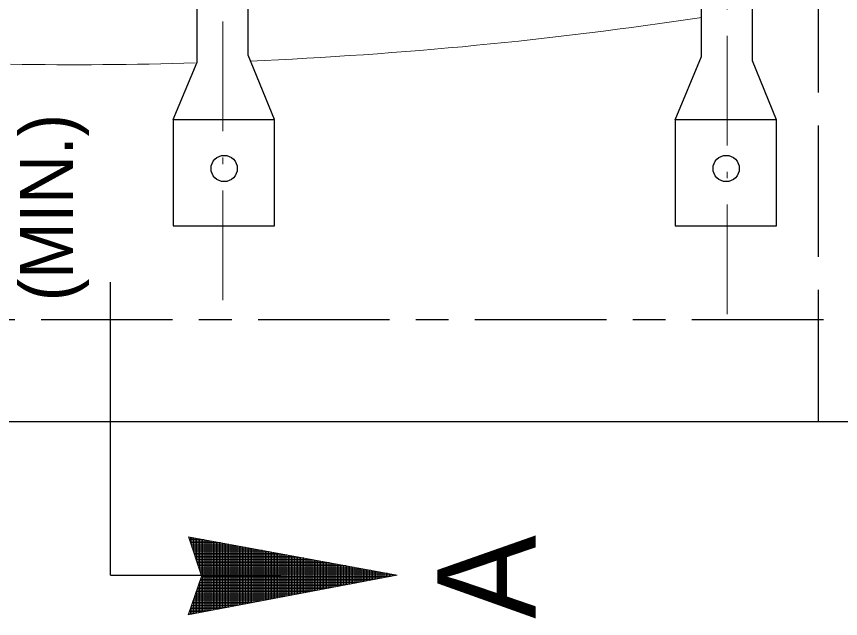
# Model space of a CAD drawing. Extents: x -1291 to -38, y -357 to 186.
# Drawn here: x -1176.45 to -1157.64, y -297.29 to -283.56 of the extents above; entities that cross this region are included whole.
import ezdxf

# ---------------------------------------------------------------- set-up
doc = ezdxf.new("R2010")
doc.units = 0
doc.header["$LTSCALE"] = 0.5
for name, pattern in [('DOT_DASHED', [7.7, 5, -1.2, 0.3, -1.2]), ('LONG_DASH_SHORT_DASH', [9.9, 6, -1.2, 1.5, -1.2]), ('LONG_DASHED', [7.5, 6, -1.5])]:
    doc.linetypes.add(name, pattern=pattern)
doc.layers.add('1', color=7, linetype='Continuous', lineweight=25)
doc.layers.add('15', color=7, linetype='Continuous', lineweight=13)

msp = doc.modelspace()

# ---------------------------------------------------------------- linework, layer by layer
at = {"layer": '1', "linetype": 'LONG_DASHED'}
msp.add_line((-1158.1466, -292.7933), (-1158.1466, -260.4591), dxfattribs=at)
at = {"layer": '1'}
for p, q in [((-1172.3213, -284.6007), (-1172.3213, -267.8218)), ((-1171.157, -284.4455), (-1171.157, -267.8218)), ((-1159.6506, -284.5692), (-1159.6506, -267.8218)), ((-1160.8145, -284.4763), (-1160.8145, -268.0018)), ((-1170.5571, -285.9136), (-1171.157, -284.4455)), ((-1161.4159, -285.9191), (-1160.8145, -284.4763)), ((-1172.8698, -285.9108), (-1172.3213, -284.6007)), ((-1159.1036, -285.9155), (-1159.6506, -284.5692)), ((-1174.2989, -296.299), (-1174.2989, -289.6222)), ((-1232.4707, -292.7933), (-1139.469, -292.7933)), ((-1174.2989, -296.299), (-1170.4279, -296.299))]:
    msp.add_line(p, q, dxfattribs=at)
at = {"layer": '1', "linetype": 'DOT_DASHED', "lineweight": 13}
for p, q in [((-1160.2327, -290.3497), (-1160.2327, -268.5825)), ((-1171.7397, -290.0287), (-1171.7397, -268.743))]:
    msp.add_line(p, q, dxfattribs=at)
at = {"layer": '1', "linetype": 'LONG_DASH_SHORT_DASH'}
msp.add_line((-1230.3345, -290.4697), (-1140.2731, -290.4697), dxfattribs=at)
at = {"layer": '1'}
for points in [[(-1172.872, -288.3377), (-1170.5571, -288.3377), (-1170.5571, -285.9151), (-1172.872, -285.9151)], [(-1161.4167, -288.3377), (-1159.1015, -288.3377), (-1159.1015, -285.9151), (-1161.4167, -285.9151)]]:
    msp.add_lwpolyline(points, close=True, dxfattribs=at)
for centre in [(-1171.7075, -287.0266), (-1160.2523, -287.0266)]:
    msp.add_circle(centre, 0.2994, dxfattribs=at)
at = {"layer": '1', "lineweight": 13}
for start, end in [(272.41296, 278.59674), (269.15162, 271.66702)]:
    msp.add_arc((-1175.1585, -188.6601), 96.002, start, end, dxfattribs=at)
at = {"layer": '15'}
for p, q in [((-1172.5134, -295.4517), (-1172.3666, -295.4517)), ((-1172.5122, -295.4246), (-1172.5122, -295.4538)), ((-1172.5017, -295.4864), (-1172.1743, -295.4864)), ((-1172.4897, -295.5214), (-1171.9842, -295.5214)), ((-1172.4786, -295.5562), (-1171.7935, -295.5562)), ((-1172.478, -295.4312), (-1172.478, -295.5599)), ((-1172.4424, -295.4379), (-1172.4424, -295.6652)), ((-1172.4076, -295.4437), (-1172.4076, -295.7707)), ((-1172.3727, -295.4502), (-1172.3727, -295.8767)), ((-1172.3378, -295.4572), (-1172.3378, -295.9821)), ((-1172.3028, -295.4631), (-1172.3028, -296.0879)), ((-1172.2676, -295.4691), (-1172.2676, -296.1932)), ((-1172.2334, -295.4756), (-1172.2334, -296.299)), ((-1172.1979, -295.4817), (-1172.1979, -297.1379)), ((-1172.1627, -295.4882), (-1172.1627, -297.1306)), ((-1172.1279, -295.4956), (-1172.1279, -297.1242)), ((-1172.093, -295.5014), (-1172.093, -297.1181)), ((-1172.0582, -295.5077), (-1172.0582, -297.1112)), ((-1172.0229, -295.5143), (-1172.0229, -297.1047)), ((-1171.9887, -295.5202), (-1171.9887, -297.0975)), ((-1171.9535, -295.527), (-1171.9535, -297.0917)), ((-1171.919, -295.5333), (-1171.919, -297.0848)), ((-1171.8833, -295.5393), (-1171.8833, -297.0788)), ((-1171.8494, -295.5464), (-1171.8494, -297.0712)), ((-1171.8138, -295.5529), (-1171.8138, -297.0643)), ((-1171.7796, -295.5587), (-1171.7796, -297.0585)), ((-1171.7443, -295.5662), (-1171.7443, -297.0514)), ((-1171.7096, -295.5714), (-1171.7096, -297.0453)), ((-1171.6741, -295.5782), (-1171.6741, -297.0386)), ((-1171.6389, -295.5846), (-1171.6389, -297.0321)), ((-1172.4668, -295.5916), (-1171.6028, -295.5916)), ((-1172.4557, -295.6264), (-1171.412, -295.6264)), ((-1172.4438, -295.6614), (-1171.2214, -295.6614)), ((-1172.4323, -295.696), (-1171.0312, -295.696)), ((-1172.4209, -295.7312), (-1170.8401, -295.7312)), ((-1172.4095, -295.766), (-1170.6488, -295.766)), ((-1171.6045, -295.5908), (-1171.6045, -297.0248)), ((-1171.5693, -295.5968), (-1171.5693, -297.0185)), ((-1171.5348, -295.6041), (-1171.5348, -297.0122)), ((-1171.4999, -295.6104), (-1171.4999, -297.0054)), ((-1171.4649, -295.6166), (-1171.4649, -296.999)), ((-1171.4302, -295.6235), (-1171.4302, -296.9918)), ((-1171.3943, -295.6293), (-1171.3943, -296.9853)), ((-1171.3599, -295.6356), (-1171.3599, -296.9787)), ((-1171.3247, -295.6422), (-1171.3247, -296.9727)), ((-1171.2903, -295.6481), (-1171.2903, -296.9652)), ((-1171.2549, -295.6554), (-1171.2549, -296.9585)), ((-1171.2203, -295.6614), (-1171.2203, -296.9522)), ((-1171.1853, -295.6679), (-1171.1853, -296.9453)), ((-1171.1494, -295.6741), (-1171.1494, -296.9385)), ((-1171.1153, -295.6808), (-1171.1153, -296.9327)), ((-1171.0801, -295.6868), (-1171.0801, -296.926)), ((-1171.0455, -295.6933), (-1171.0455, -296.9189)), ((-1171.0105, -295.6994), (-1171.0105, -296.9127)), ((-1170.9754, -295.7067), (-1170.9754, -296.906)), ((-1170.9409, -295.7129), (-1170.9409, -296.8991)), ((-1170.9057, -295.7185), (-1170.9057, -296.8927)), ((-1170.8708, -295.7254), (-1170.8708, -296.8857)), ((-1170.8363, -295.7314), (-1170.8363, -296.8793)), ((-1170.8011, -295.7383), (-1170.8011, -296.8728)), ((-1170.7663, -295.7448), (-1170.7663, -296.8659)), ((-1170.7315, -295.7506), (-1170.7315, -296.8593)), ((-1170.6968, -295.757), (-1170.6968, -296.853)), ((-1170.6611, -295.7639), (-1170.6611, -296.8462)), ((-1170.626, -295.7702), (-1170.626, -296.8395)), ((-1170.5912, -295.7764), (-1170.5912, -296.8328)), ((-1172.3976, -295.8008), (-1170.4583, -295.8008)), ((-1172.3857, -295.8358), (-1170.2679, -295.8358)), ((-1172.3747, -295.8708), (-1170.0768, -295.8708)), ((-1172.363, -295.9059), (-1169.8863, -295.9059)), ((-1172.3516, -295.9402), (-1169.6955, -295.9402)), ((-1170.5567, -295.7829), (-1170.5567, -296.8262)), ((-1170.5214, -295.7889), (-1170.5214, -296.82)), ((-1170.4868, -295.7954), (-1170.4868, -296.8128)), ((-1170.4518, -295.8024), (-1170.4518, -296.8068)), ((-1170.4168, -295.8081), (-1170.4168, -296.7998)), ((-1170.3817, -295.8154), (-1170.3817, -296.7933)), ((-1170.347, -295.8214), (-1170.347, -296.7862)), ((-1170.3118, -295.8279), (-1170.3118, -296.7796)), ((-1170.277, -295.8343), (-1170.277, -296.7735)), ((-1170.2421, -295.8404), (-1170.2421, -296.7663)), ((-1170.2072, -295.8467), (-1170.2072, -296.7606)), ((-1170.172, -295.8535), (-1170.172, -296.7534)), ((-1170.1374, -295.8596), (-1170.1374, -296.7468)), ((-1170.102, -295.8662), (-1170.102, -296.7405)), ((-1170.0673, -295.8731), (-1170.0673, -296.7336)), ((-1170.0324, -295.8789), (-1170.0324, -296.7266)), ((-1169.9976, -295.8852), (-1169.9976, -296.7202)), ((-1169.9631, -295.8914), (-1169.9631, -296.7139)), ((-1169.928, -295.8977), (-1169.928, -296.7067)), ((-1169.8932, -295.9047), (-1169.8932, -296.7007)), ((-1169.858, -295.9102), (-1169.858, -296.6932)), ((-1169.8232, -295.9171), (-1169.8232, -296.687)), ((-1169.788, -295.9239), (-1169.788, -296.6807)), ((-1169.7534, -295.9296), (-1169.7534, -296.6737)), ((-1169.7182, -295.9367), (-1169.7182, -296.6674)), ((-1169.6836, -295.9429), (-1169.6836, -296.661)), ((-1169.6482, -295.9488), (-1169.6482, -296.6538)), ((-1169.6128, -295.9557), (-1169.6128, -296.6474)), ((-1169.5786, -295.9621), (-1169.5786, -296.6405)), ((-1172.3395, -295.9757), (-1169.5052, -295.9757)), ((-1172.3279, -296.0108), (-1169.3143, -296.0108)), ((-1172.3169, -296.0457), (-1169.1235, -296.0457)), ((-1172.3048, -296.0806), (-1168.9327, -296.0806)), ((-1172.2934, -296.1154), (-1168.7423, -296.1154)), ((-1172.2822, -296.1507), (-1168.5507, -296.1507)), ((-1169.5432, -295.9681), (-1169.5432, -296.6344)), ((-1169.5083, -295.975), (-1169.5083, -296.6282)), ((-1169.4736, -295.981), (-1169.4736, -296.6207)), ((-1169.4388, -295.9873), (-1169.4388, -296.6145)), ((-1169.4037, -295.9939), (-1169.4037, -296.6074)), ((-1169.3694, -296.0002), (-1169.3694, -296.6009)), ((-1169.334, -296.0067), (-1169.334, -296.5945)), ((-1169.2989, -296.0129), (-1169.2989, -296.5874)), ((-1169.2642, -296.0192), (-1169.2642, -296.5809)), ((-1169.2289, -296.0257), (-1169.2289, -296.5748)), ((-1169.1943, -296.0327), (-1169.1943, -296.5682)), ((-1169.1589, -296.0383), (-1169.1589, -296.5613)), ((-1169.1247, -296.0454), (-1169.1247, -296.5545)), ((-1169.0893, -296.0521), (-1169.0893, -296.5482)), ((-1169.0541, -296.0575), (-1169.0541, -296.5417)), ((-1169.0193, -296.0642), (-1169.0193, -296.5347)), ((-1168.9847, -296.0711), (-1168.9847, -296.5287)), ((-1168.9499, -296.0773), (-1168.9499, -296.5212)), ((-1168.915, -296.0836), (-1168.915, -296.5145)), ((-1168.8803, -296.0901), (-1168.8803, -296.5087)), ((-1168.8452, -296.0962), (-1168.8452, -296.5016)), ((-1168.8102, -296.1025), (-1168.8102, -296.4949)), ((-1168.7751, -296.1092), (-1168.7751, -296.4887)), ((-1168.7403, -296.1154), (-1168.7403, -296.4813)), ((-1168.7051, -296.1217), (-1168.7051, -296.4748)), ((-1168.6706, -296.1282), (-1168.6706, -296.4676)), ((-1168.6353, -296.1352), (-1168.6353, -296.4622)), ((-1168.6007, -296.1407), (-1168.6007, -296.4555)), ((-1168.5655, -296.1477), (-1168.5655, -296.4486)), ((-1172.2715, -296.185), (-1168.3598, -296.185)), ((-1172.2597, -296.2202), (-1168.1694, -296.2202)), ((-1172.2476, -296.2551), (-1167.9786, -296.2551)), ((-1172.2363, -296.2898), (-1167.7885, -296.2898)), ((-1172.2248, -296.3247), (-1167.9133, -296.3247)), ((-1168.5305, -296.1542), (-1168.5305, -296.4418)), ((-1168.4955, -296.1605), (-1168.4955, -296.4348)), ((-1168.4607, -296.1659), (-1168.4607, -296.4287)), ((-1168.4259, -296.1733), (-1168.4259, -296.4213)), ((-1168.3912, -296.1794), (-1168.3912, -296.4159)), ((-1168.3563, -296.1857), (-1168.3563, -296.4087)), ((-1168.3212, -296.1925), (-1168.3212, -296.4026)), ((-1168.2859, -296.199), (-1168.2859, -296.3953)), ((-1168.2508, -296.2048), (-1168.2508, -296.389)), ((-1168.2159, -296.2119), (-1168.2159, -296.3816)), ((-1168.1812, -296.2177), (-1168.1812, -296.3755)), ((-1168.1463, -296.2245), (-1168.1463, -296.3696)), ((-1168.1117, -296.2303), (-1168.1117, -296.3622)), ((-1168.0767, -296.2367), (-1168.0767, -296.3562)), ((-1168.0411, -296.244), (-1168.0411, -296.3486)), ((-1168.0062, -296.2497), (-1168.0062, -296.3423)), ((-1167.9721, -296.2565), (-1167.9721, -296.3361)), ((-1167.9369, -296.2627), (-1167.9369, -296.3288)), ((-1167.9018, -296.2692), (-1167.9018, -296.323)), ((-1167.8671, -296.2748), (-1167.8671, -296.3154)), ((-1167.8322, -296.2822), (-1167.8322, -296.3095)), ((-1167.7971, -296.288), (-1167.7971, -296.3028)), ((-1167.7618, -296.2942), (-1167.7618, -296.2957)), ((-1172.285, -296.4995), (-1168.8342, -296.4995)), ((-1172.2734, -296.4649), (-1168.6499, -296.4649)), ((-1172.2676, -296.4486), (-1172.2676, -297.1513)), ((-1172.2613, -296.4294), (-1168.4655, -296.4294)), ((-1172.2494, -296.3942), (-1168.2823, -296.3942)), ((-1172.2369, -296.3597), (-1168.0982, -296.3597)), ((-1172.2334, -296.3469), (-1172.2334, -297.1443)), ((-1172.3582, -296.7088), (-1169.9387, -296.7088)), ((-1172.3457, -296.6738), (-1169.7547, -296.6738)), ((-1172.3378, -296.6508), (-1172.3378, -297.1643)), ((-1172.3338, -296.6391), (-1169.5697, -296.6391)), ((-1172.3219, -296.6044), (-1169.3858, -296.6044)), ((-1172.3095, -296.5693), (-1169.2017, -296.5693)), ((-1172.3028, -296.5495), (-1172.3028, -297.1574)), ((-1172.2973, -296.5347), (-1169.0175, -296.5347)), ((-1172.4182, -296.8835), (-1170.8592, -296.8835)), ((-1172.4076, -296.8525), (-1172.4076, -297.1775)), ((-1172.4063, -296.8488), (-1170.6748, -296.8488)), ((-1172.3938, -296.8139), (-1170.4903, -296.8139)), ((-1172.3822, -296.7792), (-1170.3062, -296.7792)), ((-1172.3727, -296.7518), (-1172.3727, -297.1711)), ((-1172.3701, -296.7443), (-1170.122, -296.7443)), ((-1172.4786, -297.0585), (-1171.7796, -297.0585)), ((-1172.478, -297.0548), (-1172.478, -297.1906)), ((-1172.4668, -297.0242), (-1171.5954, -297.0242)), ((-1172.4545, -296.9885), (-1171.4112, -296.9885)), ((-1172.4424, -296.9535), (-1171.2266, -296.9535)), ((-1172.4424, -296.9535), (-1172.4424, -297.1842)), ((-1172.4301, -296.9187), (-1171.0432, -296.9187)), ((-1172.5267, -297.1983), (-1172.5158, -297.1983)), ((-1172.5148, -297.1635), (-1172.3309, -297.1635)), ((-1172.5122, -297.1557), (-1172.5122, -297.1975)), ((-1172.5027, -297.1286), (-1172.1473, -297.1286)), ((-1172.4911, -297.0938), (-1171.9627, -297.0938))]:
    msp.add_line(p, q, dxfattribs=at)
msp.add_lwpolyline([(-1172.5272, -297.2004), (-1167.7582, -296.2957), (-1172.5224, -295.4227), (-1172.2248, -296.3237)], close=True, dxfattribs=at)

# ---------------------------------------------------------------- texts
at = {"layer": '1', "width": 0.95}
for s, height, p in [('(MIN.)', 1.21, (-1175.1576, -290.053)), ('A', 2.25, (-1164.5967, -297.2914))]:
    msp.add_text(s, height=height, rotation=90, dxfattribs=at).set_placement(p)

doc.saveas('drawing.dxf')
